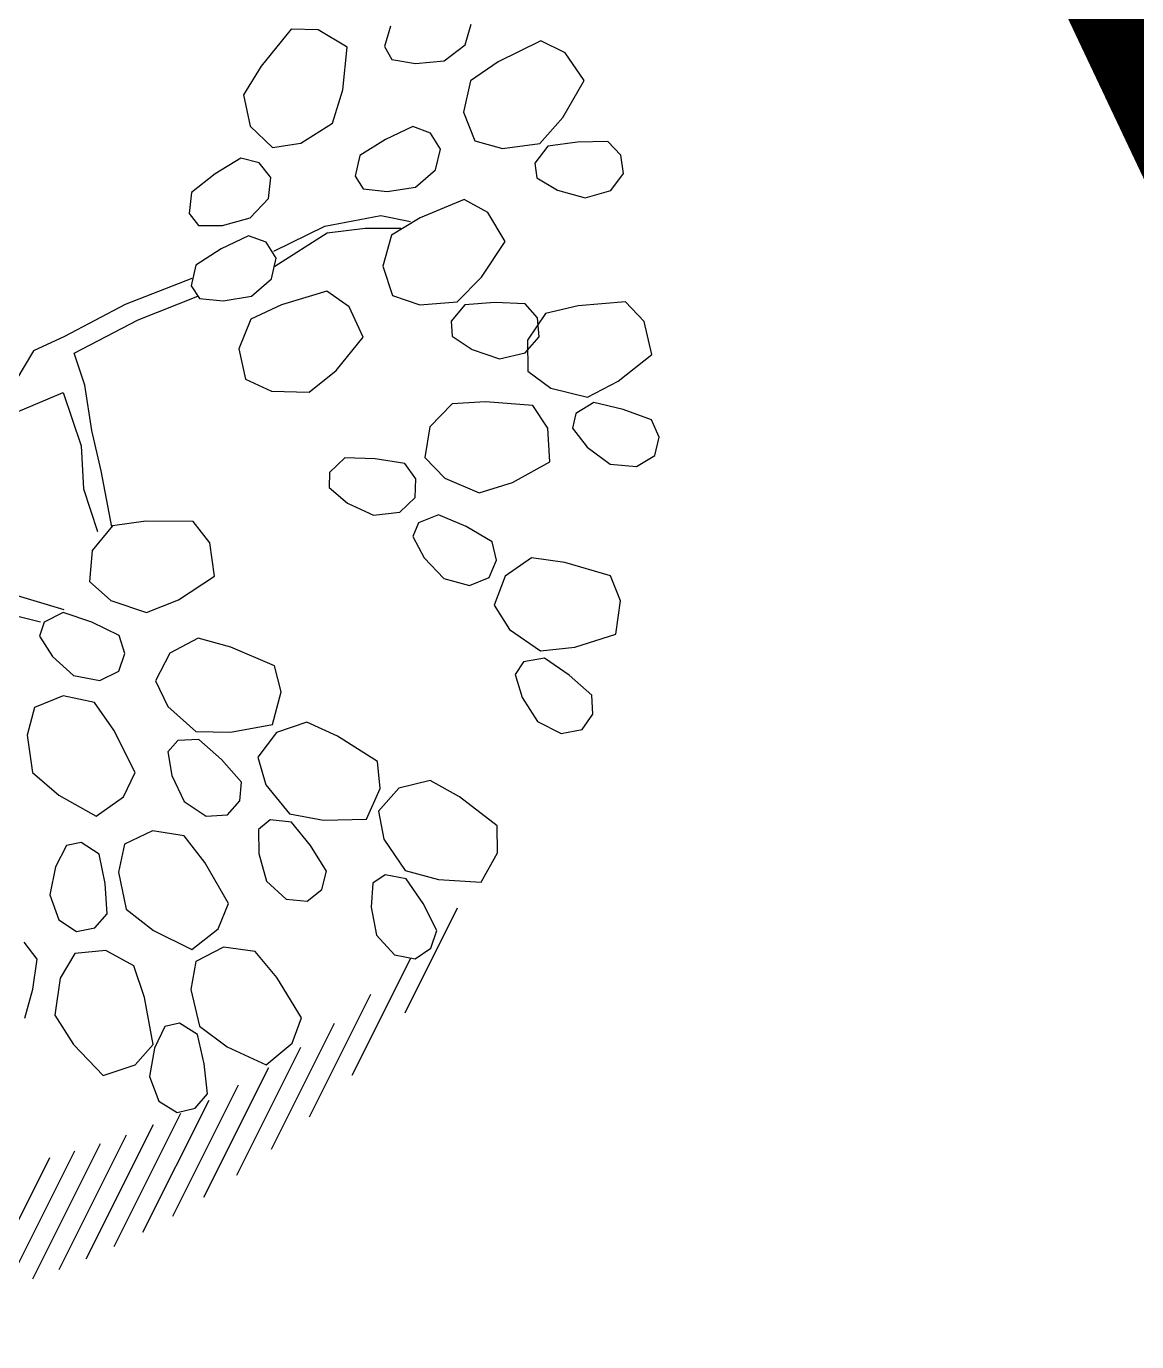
# Model space of a CAD drawing. Extents: x -809667 to 586099, y 3084146 to 3634412.
# Drawn here: x 381281.369 to 381282.426, y 3086172.882 to 3086174.134 of the extents above; entities that cross this region are included whole.
import ezdxf

# ---------------------------------------------------------------- set-up
doc = ezdxf.new("R2010")
doc.units = 0
doc.header["$LTSCALE"] = 0.5
doc.layers.get('0').update_dxf_attribs({"linetype": 'CONTINUOUS'})
doc.layers.add('WIRE-动力', color=2, linetype='CONTINUOUS')
doc.layers.add('文字', color=7, linetype='CONTINUOUS')

# ---------------------------------------------------------------- blocks, each defined once
blk = doc.blocks.new('紫薇')
at = {"color": 0}
for p, q in [((-350.4078992996365, 126.5133296707645), (-334.0146821532398, 132.4237572262064)), ((-334.0146821532398, 132.4237572262064), (-308.1649331897497, 116.1013736566529)), ((-364.4196800515056, 110.0649350276217), (-350.4078992996365, 126.5133296707645)), ((-395.2524299426004, 114.2322790054604), (-387.5241432087496, 102.9584131715819)), ((-353.1943770702928, 84.9084105072543), (-364.4196800515056, 110.0649350276217)), ((-308.1649331897497, 116.1013736566529), (-291.7025080909953, 102.0927545623854)), ((-387.5241432087496, 102.9584131715819), (-389.2995007168502, 93.46108934748918)), ((-291.7025080909953, 102.0927545623854), (-289.2864706246182, 81.59526943881065)), ((-437.104860031046, 87.65366476494819), (-444.8331507826224, 98.92753135133535)), ((-389.2995007168502, 93.46108934748918), (-402.9544162172824, 86.18443977553397)), ((-420.9173188870773, 82.17039073538035), (-437.104860031046, 87.65366476494819)), ((-402.9544162172824, 86.18443977553397), (-420.9173188870773, 82.17039073538035)), ((-340.2348986128345, 66.78769539762288), (-353.1943770702928, 84.9084105072543)), ((-289.2864706246182, 81.59526943881065), (-298.6045937659219, 63.98999209795147)), ((-496.477165334858, 62.51432237122208), (-483.9970516460016, 74.67645559739321)), ((-483.9970516460016, 74.67645559739321), (-453.7107517430559, 70.5087505793199)), ((-453.7107517430559, 70.5087505793199), (-432.9280960829929, 64.56450354959816)), ((-502.4300945606083, 41.74313271138817), (-496.477165334858, 62.51432237122208)), ((-432.9280960829929, 64.56450354959816), (-422.2496454669163, 46.90226060431451)), ((-316.7665827842429, 61.00327506195754), (-340.2348986128345, 66.78769539762288)), ((-298.6045937659219, 63.98999209795147), (-316.7665827842429, 61.00327506195754)), ((-287.37996932026, 57.44102116022259), (-277.2615270121023, 64.04011930990964)), ((-277.2615270121023, 64.04011930990964), (-258.2649916084483, 59.69642572384328)), ((-258.2649916084483, 59.69642572384328), (-240.094588666223, 53.08293990883976)), ((-291.5106467744336, 46.09207812976092), (-287.37996932026, 57.44102116022259)), ((-240.094588666223, 53.08293990883976), (-234.3139342134818, 40.6970406351611)), ((-422.2496454669163, 46.90226060431451), (-423.4507563170046, 27.01933974493295)), ((-397.8208347819746, 40.70876488741487), (-388.4681119872257, 48.35451844427735)), ((-388.4681119872257, 48.35451844427735), (-369.1154040629044, 46.07225480955094)), ((-369.1154040629044, 46.07225480955094), (-350.3407498132437, 41.4447181513533)), ((-285.7299884809181, 33.7061774590984), (-291.5106467744336, 46.09207812976092)), ((-481.804159373045, 23.48309572879225), (-502.4300945606083, 41.74313271138817)), ((-400.7111201584339, 28.98241615574807), (-397.8208347819746, 40.70876488741487)), ((-350.3407498132437, 41.4447181513533), (-343.2656558081508, 29.74986836407334)), ((-234.3139342134818, 40.6970406351611), (-237.6184763787314, 31.61788565386087)), ((-423.4507563170046, 27.01933974493295), (-438.7506184345111, 16.78740234766155)), ((-393.6360221849754, 17.2875653905794), (-400.7111201584339, 28.98241615574807)), ((-343.2656558081508, 29.74986836407334), (-345.5778842512518, 20.3687888039276)), ((-270.657025994733, 25.64959106873721), (-285.7299884809181, 33.7061774590984)), ((-252.279517502524, 26.67215826082975), (-270.657025994733, 25.64959106873721)), ((-237.6184763787314, 31.61788565386087), (-252.279517502524, 26.67215826082975)), ((-462.5097384359688, 12.34605309274048), (-481.804159373045, 23.48309572879225)), ((-377.7862616097555, 10.8932028664276), (-393.6360221849754, 17.2875653905794)), ((-345.5778842512518, 20.3687888039276), (-359.6242686240003, 13.87991892267019)), ((-485.8250191956758, 5.530373609624803), (-466.8177215885371, 9.083453313447535)), ((-466.8177215885371, 9.083453313447535), (-455.5387187488377, 1.36266568209976)), ((-438.7506184345111, 16.78740234766155), (-462.5097384359688, 12.34605309274048)), ((-359.6242686240003, 13.87991892267019), (-377.7862616097555, 10.8932028664276)), ((-275.4668412618339, 7.583025715313852), (-266.0557377580553, 15.15680297557265)), ((-266.0557377580553, 15.15680297557265), (-246.721108189784, 12.72613830212504)), ((-246.721108189784, 12.72613830212504), (-227.982507519424, 7.95470427442342)), ((-504.3884730013087, -0.3970384830608964), (-485.8250191956758, 5.530373609624803)), ((-455.5387187488377, 1.36266568209976), (-453.7633612407371, -8.134658141992986)), ((-350.912550078705, 0.6038632364943624), (-367.8320206198841, -9.057971687056124)), ((-314.6565446965396, 5.434782178141177), (-350.912550078705, 0.6038632364943624)), ((-338.8272163132206, -4.227052743546665), (-314.6565446965396, 0.6038632364943624)), ((-278.400539313443, 0.6038632364943624), (-314.6565446965396, 5.434782178141177)), ((-314.6565446965396, 0.6038632364943624), (-275.9834709260613, -9.057971687056124)), ((-278.4470026325434, -4.120804526843131), (-275.4668412618339, 7.583025715313852)), ((-227.982507519424, 7.95470427442342), (-220.997341118753, -3.794079366140068)), ((-222.8079950027168, 0.6038632364943624), (-176.8837242433801, -1.811594753526151)), ((-509.740851091221, -11.22676700633019), (-504.3884730013087, -0.3970384830608964)), ((-453.7633612407371, -8.134658141992986), (-463.8675617240369, -19.85265621636063)), ((-416.7767438646406, -19.31827289890498), (-405.0079836035147, -6.466541334055364)), ((-405.0079836035147, -6.466541334055364), (-374.5337777538225, -8.906316884793341)), ((-360.5808195434511, -11.47342967707664), (-338.8272163132206, -4.227052743546665)), ((-271.4618322700262, -15.86958917696029), (-278.4470026325434, -4.120804526843131)), ((-220.997341118753, -3.794079366140068), (-223.3814703617245, -13.15714413393289)), ((-176.8837242433801, -1.811594753526151), (-133.3765177838504, -9.057971687056124)), ((-507.5216543423012, -23.09842105861753), (-509.740851091221, -11.22676700633019)), ((-374.5337777538225, -8.906316884793341), (-353.4468943523243, -13.6598626608029)), ((-353.4468943523243, -13.6598626608029), (-341.7819431144744, -30.68669577967376)), ((-255.6615937631577, -22.38535816315562), (-271.4618322700262, -15.86958917696029)), ((-223.3814703617245, -13.15714413393289), (-237.4772220524028, -19.53806339111179)), ((-181.7178569315001, -13.88888766709715), (-222.8079950027168, -11.47342967707664)), ((-135.7935820845887, -21.13526460062712), (-181.7178569315001, -13.88888766709715)), ((-133.3765177838504, -9.057971687056124), (-111.6229104679078, -11.47342967707664)), ((-111.6229104679078, -11.47342967707664), (-94.70344401337206, -25.96618354227394)), ((-496.2426474858075, -30.81920793931931), (-507.5216543423012, -23.09842105861753)), ((-463.8675617240369, -19.85265621636063), (-479.1674278592691, -30.08459436614066)), ((-421.5396094266325, -40.39420224633068), (-416.7767438646406, -19.31827289890498)), ((-237.4772220524028, -19.53806339111179), (-255.6615937631577, -22.38535816315562)), ((-135.7935820845887, -42.8743953993544), (-135.7935820845887, -21.13526460062712)), ((-479.1674278592691, -30.08459436614066), (-496.2426474858075, -30.81920793931931)), ((-341.7819431144744, -30.68669577967376), (-341.8511510668322, -50.60574242752045)), ((-302.7081381222233, -34.64192152675241), (-272.1479953834787, -33.80084918159992)), ((-272.1479953834787, -33.80084918159992), (-250.6730492627248, -36.26652112882584)), ((-399.9092773897573, -57.45254005957395), (-421.5396094266325, -40.39420224633068)), ((-313.0313962437212, -48.68119016941637), (-302.7081381222233, -34.64192152675241)), ((-250.6730492627248, -36.26652112882584), (-237.2500647883862, -51.94477425795048)), ((-341.8511510668322, -50.60574242752045), (-356.5447970665991, -61.6906461706385)), ((-315.5075085312128, -70.14624442439526), (-313.0313962437212, -48.68119016941637)), ((-130.9594493964687, -71.859903129749), (-135.7935820845887, -42.8743953993544)), ((-121.2911799317226, -42.8743953993544), (-121.2911799317226, -79.10628006327897)), ((-89.86930723767728, -45.2898563509807), (-121.2911799317226, -42.8743953993544)), ((-380.0131128951907, -67.4750665044412), (-399.9092773897573, -57.45254005957395)), ((-237.2500647883862, -51.94477425795048), (-235.1835821010172, -71.75645915511996)), ((-356.5447970665991, -61.6906461706385), (-380.0131128951907, -67.4750665044412)), ((-421.0999644296244, -82.57756373751909), (-402.9033717894927, -75.60475601162761)), ((-402.9033717894927, -75.60475601162761), (-384.128717539832, -70.97721935156733)), ((-384.128717539832, -70.97721935156733), (-372.429165231064, -78.04453443642706)), ((-292.1731901261955, -84.78754687588662), (-315.5075085312128, -70.14624442439526)), ((-235.1835821010172, -71.75645915511996), (-248.6042729988694, -84.35262442845851)), ((-128.5423810081556, -98.42995287012309), (-130.9594493964687, -71.859903129749)), ((-425.8282303381711, -93.69396930094808), (-421.0999644296244, -82.57756373751909)), ((-372.429165231064, -78.04453443642706), (-370.1169367879629, -87.42561399657279)), ((-248.6042729988694, -84.35262442845851), (-271.3172747567296, -92.61948099825531)), ((-121.2911799317226, -79.10628006327897), (-114.0399788552895, -105.6763298036531)), ((-453.0383039368317, -94.63743085507303), (-431.511744979769, -92.67271497752517)), ((-431.511744979769, -92.67271497752517), (-415.1740482570603, -105.2847647396848)), ((-370.1169367879629, -87.42561399657279), (-379.5388642754406, -99.6989032337442)), ((-271.3172747567296, -92.61948099825531), (-292.1731901261955, -84.78754687588662)), ((-482.7849862324074, -101.6918351063505), (-453.0383039368317, -94.63743085507303)), ((-422.9379449617118, -105.4203180307522), (-425.8282303381711, -93.69396930094808)), ((-379.5388642754406, -99.6989032337442), (-394.2325142426416, -110.783807954751)), ((-123.7082483200356, -134.6618375340477), (-128.5423810081556, -98.42995287012309)), ((-490.0288763958961, -117.5410236520693), (-482.7849862324074, -101.6918351063505)), ((-411.2383886855096, -112.4876321377233), (-422.9379449617118, -105.4203180307522)), ((-415.1740482570603, -105.2847647396848), (-409.1115113096312, -124.2589275641367)), ((-114.0399788552895, -105.6763298036531), (-114.0399788552895, -134.6618375340477)), ((-488.0763984220102, -139.060027253814), (-490.0288763958961, -117.5410236520693)), ((-394.2325142426416, -110.783807954751), (-411.2383886855096, -112.4876321377233)), ((-409.1115113096312, -124.2589275641367), (-419.6820057341829, -139.3268727241084)), ((-405.2236754046753, -146.2271816181019), (-377.1062859753147, -134.2254259726033)), ((-377.1062859753147, -134.2254259726033), (-356.2256951332092, -128.6349183795974)), ((-356.2256951332092, -128.6349183795974), (-337.9841298740357, -138.2904572216794)), ((-145.5327491955832, -138.1257709646598), (-124.2851051120088, -134.1520485365763)), ((-124.2851051120088, -134.1520485365763), (-106.8372199404985, -145.1772667383775)), ((-462.2470004698262, -148.6360574541613), (-488.0763984220102, -139.060027253814)), ((-419.6820057341829, -139.3268727241084), (-440.2323249252513, -152.0510916626081)), ((-337.9841298740357, -138.2904572216794), (-328.7885679295287, -155.9600596399978)), ((-298.0382739156485, -146.6343872165307), (-279.8678709724918, -140.0209013996646)), ((-279.8678709724918, -140.0209013996646), (-267.4781301636249, -145.7933176541701)), ((-174.4872801117599, -147.9372370271012), (-145.5327491955832, -138.1257709646598)), ((-77.7839734731242, -175.7246381798759), (-29.4426343254745, -141.9082144675776)), ((4.396306755952537, -137.0772955240682), (-60.86450293194503, -178.1400961698964)), ((-440.2323249252513, -152.0510916626081), (-462.2470004698262, -148.6360574541613)), ((-409.6718976320699, -163.0760403713211), (-405.2236754046753, -146.2271816181019)), ((-315.3825367167592, -155.5176624665037), (-298.0382739156485, -146.6343872165307)), ((-267.4781301636249, -145.7933176541701), (-264.1735879983753, -154.8724726336077)), ((-180.2137577626854, -164.3956141052768), (-174.4872801117599, -147.9372370271012)), ((-106.8372199404985, -145.1772667383775), (-99.02294864319265, -163.4996675988659)), ((-459.511069342494, -166.82897437457), (-443.0708125997335, -156.6495983628556)), ((-443.0708125997335, -156.6495983628556), (-429.7643854878843, -159.7745726415887)), ((-429.7643854878843, -159.7745726415887), (-424.6780848316848, -167.9892302555963)), ((-328.7885679295287, -155.9600596399978), (-336.6477336892858, -172.6037322310731)), ((-318.891894695349, -167.0768742775545), (-315.3825367167592, -155.5176624665037)), ((-264.1735879983753, -154.8724726336077), (-272.2255447916687, -168.0850552013144)), ((-474.679746276699, -179.0620145248249), (-459.511069342494, -166.82897437457)), ((-424.6780848316848, -167.9892302555963), (-429.866942034103, -182.5659962641075)), ((-404.0947329038754, -183.9512630002573), (-409.6718976320699, -163.0760403713211)), ((-314.7612172411755, -178.4258173080161), (-318.891894695349, -167.0768742775545)), ((-272.2255447916687, -168.0850552013144), (-285.6462395293638, -180.6812218716368)), ((-176.2529275175184, -185.636883133091), (-180.2137577626854, -164.3956141052768)), ((-99.02294864319265, -163.4996675988659), (-108.1346110077575, -179.4920386755839)), ((-336.6477336892858, -172.6037322310731), (-354.73974118568, -188.6318522458896)), ((-92.03513111919165, -188.8670642087236), (-76.62134736124426, -177.191576722078)), ((-76.62134736124426, -177.191576722078), (-63.08059841487557, -179.0556005043909)), ((-475.7585410308093, -191.0939376065508), (-474.679746276699, -179.0620145248249)), ((-429.866942034103, -182.5659962641075), (-440.4374399334192, -197.6339435754344)), ((-377.0146202072501, -189.0035544866696), (-404.0947329038754, -183.9512630002573)), ((-302.3714725924656, -184.1982321636751), (-314.7612172411755, -178.4258173080161)), ((-285.6462395293638, -180.6812218716368), (-302.3714725924656, -184.1982321636751)), ((-149.6396877504885, -192.7498025065288), (-176.2529275175184, -185.636883133091)), ((-108.1346110077575, -179.4920386755839), (-127.40183907561, -194.0863967994228)), ((-63.08059841487557, -179.0556005043909), (-57.24673987552524, -186.757363201119)), ((-469.4006656007841, -201.3622589940205), (-475.7585410308093, -191.0939376065508)), ((-354.73974118568, -188.6318522458896), (-377.0146202072501, -189.0035544866696)), ((-339.8081310642883, -206.4679655665532), (-325.3345238436013, -193.6454684706405)), ((-325.3345238436013, -193.6454684706405), (-311.6907396707684, -194.4662121357396)), ((-311.6907396707684, -194.4662121357396), (-305.2837580135092, -201.6981994239613)), ((-127.40183907561, -194.0863967994228), (-149.6396877504885, -192.7498025065288)), ((-105.9904456427321, -202.4679916696623), (-92.03513111919165, -188.8670642087236)), ((-57.24673987552524, -186.757363201119), (-61.04649374261498, -201.7563037266955)), ((-456.0942350141704, -204.4872311213985), (-469.4006656007841, -201.3622589940205)), ((-440.4374399334192, -197.6339435754344), (-456.0942350141704, -204.4872311213985)), ((-305.2837580135092, -201.6981994239613), (-307.9227785738185, -216.9442453635857)), ((-105.9367551989853, -214.5480615580454), (-105.9904456427321, -202.4679916696623)), ((-61.04649374261498, -201.7563037266955), (-70.15815936401486, -217.7486772714183)), ((-352.679988338612, -221.0984584363177), (-339.8081310642883, -206.4679655665532)), ((-307.9227785738185, -216.9442453635857), (-315.7819473929703, -233.587920662947)), ((-98.64443247206509, -224.1752643389627), (-105.9367551989853, -214.5480615580454)), ((-70.15815936401486, -217.7486772714183), (-85.10368026699871, -226.0392856532708)), ((-351.7006086232141, -233.1388814551756), (-352.679988338612, -221.0984584363177)), ((-171.8302298244089, -232.1547575136647), (-153.7945633046329, -220.2397425221279)), ((-153.7945633046329, -220.2397425221279), (-133.4341737851501, -223.6218531066552)), ((-133.4341737851501, -223.6218531066552), (-119.1164506264031, -237.4701747624204)), ((-85.10368026699871, -226.0392856532708), (-98.64443247206509, -224.1752643389627)), ((-77.41830730717629, -238.3309259591624), (-59.64736527856439, -227.8343668645248)), ((-59.64736527856439, -227.8343668645248), (-39.77782343979925, -229.2395416712388)), ((-343.6918820422143, -242.1788650108501), (-351.7006086232141, -233.1388814551756)), ((-315.7819473929703, -233.587920662947), (-330.0480948099867, -242.9996059658006)), ((-194.7000264683738, -252.442737412639), (-171.8302298244089, -232.1547575136647)), ((-39.77782343979925, -229.2395416712388), (-29.70350073743612, -244.6436432627961)), ((-392.7535832868889, -248.3887426694855), (-373.3904021009803, -238.7804096499458)), ((-373.3904021009803, -238.7804096499458), (-353.5999557450414, -244.6389390239492)), ((-353.5999557450414, -244.6389390239492), (-341.0925502087921, -260.1417779857293)), ((-330.0480948099867, -242.9996059658006), (-343.6918820422143, -242.1788650108501)), ((-119.1164506264031, -237.4701747624204), (-121.3006373448297, -255.7460509976372)), ((-83.57560541760176, -259.0514599541202), (-77.41830730717629, -238.3309259591624)), ((-29.70350073743612, -244.6436432627961), (-25.50630765873939, -268.4471080685034)), ((-417.9431936983019, -265.7125198049471), (-392.7535832868889, -248.3887426694855)), ((-193.5838330537081, -269.8331035552546), (-194.7000264683738, -252.442737412639)), ((-341.0925502087921, -260.1417779857293), (-345.5060730949044, -278.0107214199379)), ((-121.3006373448297, -255.7460509976372), (-133.3859731527045, -276.6784666432068)), ((-88.05402394663543, -289.2933761356398), (-83.57560541760176, -259.0514599541202)), ((-418.9725328311324, -283.108242935501), (-417.9431936983019, -265.7125198049471)), ((-181.6831741966307, -287.8679033862427), (-193.5838330537081, -269.8331035552546)), ((-25.50630765873939, -268.4471080685034), (-36.84084880165756, -287.626174130477)), ((-345.5060730949044, -278.0107214199379), (-360.0721569964662, -297.2993337651715)), ((-133.3859731527045, -276.6784666432068), (-154.3968014419079, -284.0847810180858)), ((-133.7111915163696, -282.0726773524657), (-120.5096617722884, -278.5306328674778)), ((-120.5096617722884, -278.5306328674778), (-112.1422672811896, -283.3615503301844)), ((-409.3783406261355, -302.468799800612), (-418.9725328311324, -283.108242935501)), ((-154.3968014419079, -284.0847810180858), (-181.6831741966307, -287.8679033862427)), ((-143.3794609801844, -298.8186112856492), (-133.7111915163696, -282.0726773524657)), ((-112.1422672811896, -283.3615503301844), (-109.8175396732986, -298.6586738443002)), ((-218.9091561418027, -308.1430281596258), (-203.0183495832607, -293.4891851162538)), ((-203.0183495832607, -293.4891851162538), (-182.3790930695832, -293.5614620922133)), ((-182.3790930695832, -293.5614620922133), (-166.0253536514938, -304.9337273100391)), ((-76.02065830025822, -301.8976941863075), (-88.05402394663543, -289.2933761356398)), ((-36.84084880165756, -287.626174130477), (-55.31167883891612, -308.0635563181713)), ((-381.8338832287118, -302.0675272783265), (-409.3783406261355, -302.468799800612)), ((-360.0721569964662, -297.2993337651715), (-381.8338832287118, -302.0675272783265)), ((-372.7106638085097, -318.0435847593471), (-361.0577957024798, -302.6126935770735)), ((-361.0577957024798, -302.6126935770735), (-347.5210510334, -300.7198094082996)), ((-347.5210510334, -300.7198094082996), (-339.8107403181493, -306.5423657847568)), ((-150.9558778554201, -316.7722721556202), (-143.3794609801844, -298.8186112856492)), ((-109.8175396732986, -298.6586738443002), (-112.0017284341156, -316.9345536185429)), ((-55.31167883891612, -308.0635563181713), (-76.02065830025822, -301.8976941863075)), ((-339.8107403181493, -306.5423657847568), (-339.3834703210741, -322.009226703085)), ((-238.2283740844578, -331.8368574203923), (-218.9091561418027, -308.1430281596258)), ((-166.0253536514938, -304.9337273100391), (-165.2495990097523, -323.3233039369807)), ((-382.4359500007704, -334.9301131116226), (-372.7106638085097, -318.0435847593471)), ((-146.2140839025378, -327.88291395735), (-150.9558778554201, -316.7722721556202)), ((-112.0017284341156, -316.9345536185429), (-122.5533096427098, -330.3795123910531)), ((-49.45176932401955, -331.7935137832537), (-41.02575772814453, -321.0311350813136)), ((-41.02575772814453, -321.0311350813136), (-31.43436845950782, -319.8665295755491)), ((-31.43436845950782, -319.8665295755491), (-20.3862531799823, -330.6991421440616)), ((-339.3834703210741, -322.009226703085), (-343.7969956705347, -339.8781733987853)), ((-165.2495990097523, -323.3233039369807), (-173.820637287572, -345.9232744956389)), ((-135.7548414301127, -333.9215604150668), (-146.2140839025378, -327.88291395735)), ((-105.0699971402064, -337.9048103699461), (-86.76125430874527, -328.37726770062)), ((-86.76125430874527, -328.37726770062), (-66.99578203354031, -330.8469468047842)), ((-379.0954642090946, -346.5392528632656), (-382.4359500007704, -334.9301131116226)), ((-234.3370241736993, -348.8229728722945), (-238.2283740844578, -331.8368574203923)), ((-122.5533096427098, -330.3795123910531), (-135.7548414301127, -333.9215604150668)), ((-112.3306271387264, -358.2649700222537), (-105.0699971402064, -337.9048103699461)), ((-66.99578203354031, -330.8469468047842), (-57.76282302942127, -346.7695970805362)), ((-47.1210071137175, -350.989067572169), (-49.45176932401955, -331.7935137832537)), ((-20.3862531799823, -330.6991421440616), (-11.15329368319362, -346.6217964747921)), ((-369.4575764043257, -353.8174478868023), (-379.0954642090946, -346.5392528632656)), ((-343.7969956705347, -339.8781733987853), (-355.920829272829, -351.9245604565367)), ((-173.820637287572, -345.9232744956389), (-193.3713244935498, -356.6040529208258)), ((-173.2763519091532, -351.2998002870008), (-160.8139624008909, -345.6859500510618)), ((-160.8139624008909, -345.6859500510618), (-151.7799898134544, -349.1120839333162)), ((-11.15329368319362, -346.6217964747921), (-11.51172394677997, -363.7090522563085)), ((-355.920829272829, -351.9245604565367), (-369.4575764043257, -353.8174478868023)), ((-280.9983753636479, -369.9802182381973), (-266.4136768653989, -354.02592669148)), ((-266.4136768653989, -354.02592669148), (-245.8432903187349, -352.3397088209167)), ((-245.8432903187349, -352.3397088209167), (-228.5802106168121, -362.2774796141312)), ((-219.6974903820083, -364.715226852335), (-234.3370241736993, -348.8229728722945)), ((-180.133183112368, -369.3797782612965), (-173.2763519091532, -351.2998002870008)), ((-151.7799898134544, -349.1120839333162), (-147.0315356412902, -363.8382011828944)), ((-57.76282302942127, -346.7695970805362), (-54.84937051311135, -370.7640372877941)), ((-42.39239587448537, -369.8934656595811), (-47.1210071137175, -350.989067572169)), ((-228.5802106168121, -362.2774796141312), (-226.2406912427396, -380.5341214975342)), ((-193.3713244935498, -356.6040529208258), (-219.6974903820083, -364.715226852335)), ((-118.425873584114, -388.2229021554813), (-112.3306271387264, -358.2649700222537)), ((-298.2289174264297, -395.2336961599067), (-280.9983753636479, -369.9802182381973)), ((-184.7315176418051, -388.3162866747007), (-180.133183112368, -369.3797782612965)), ((-147.0315356412902, -363.8382011828944), (-146.2557824477553, -382.2277816301212)), ((-54.84937051311135, -370.7640372877941), (-67.19703907519579, -389.3070542765781)), ((-31.92697090096772, -375.9271918078884), (-42.39239587448537, -369.8934656595811)), ((-11.51172394677997, -363.7090522563085), (-19.93773504998535, -374.4714350150898)), ((9.707876415923238, -383.3069238020107), (14.04728230461478, -370.3455958133563)), ((-19.93773504998535, -374.4714350150898), (-31.92697090096772, -375.9271918078884)), ((-226.2406912427396, -380.5341214975342), (-232.8553095096722, -403.7820932725444)), ((-178.2688563931733, -398.5224113417789), (-184.7315176418051, -388.3162866747007)), ((-146.2557824477553, -382.2277816301212), (-154.5140003934503, -397.1912243748084)), ((-107.0864129047841, -401.4549599615857), (-118.425873584114, -388.2229021554813)), ((-34.02972251456231, -391.8526138523594), (-14.57711978442967, -387.5666534928605)), ((-14.57711978442967, -387.5666534928605), (-0.5487740011885762, -399.4823506334797)), ((18.3269134843722, -400.6162836337462), (9.707876415923238, -383.3069238020107)), ((-292.904687573202, -411.8265650728717), (-298.2289174264297, -395.2336961599067)), ((-154.5140003934503, -397.1912243748084), (-166.9763913508505, -402.8050784310326)), ((-67.19703907519579, -389.3070542765781), (-86.73825081530958, -408.723521429114)), ((-48.09542397037148, -406.9569236980751), (-34.02972251456231, -391.8526138523594)), ((-232.8553095096722, -403.7820932725444), (-251.4250447163358, -416.0895435502753)), ((-231.8549832804129, -409.0927075101063), (-219.9161334307864, -402.4376093903556)), ((-219.9161334307864, -402.4376093903556), (-210.6231328416616, -405.0816960250959)), ((-210.6231328416616, -405.0816960250959), (-204.6374408258125, -419.3497665813193)), ((-166.9763913508505, -402.8050784310326), (-178.2688563931733, -398.5224113417789)), ((-86.73825081530958, -408.723521429114), (-107.0864129047841, -401.4549599615857)), ((-0.5487740011885762, -399.4823506334797), (10.22502142284065, -421.1190485926345)), ((29.10818070638925, -416.8489762125537), (18.3269134843722, -400.6162836337462)), ((-276.9645299585536, -426.4139247173443), (-292.904687573202, -411.8265650728717)), ((-237.1466783406213, -427.6910865018144), (-231.8549832804129, -409.0927075101063)), ((-125.0293687935919, -422.8447204297408), (-106.4571867436171, -413.8414883827791)), ((-106.4571867436171, -413.8414883827791), (-86.76990744750947, -416.8720399932936)), ((-48.12530950270593, -428.5729352617636), (-48.09542397037148, -406.9569236980751)), ((-251.4250447163358, -416.0895435502753), (-276.9645299585536, -426.4139247173443)), ((-204.6374408258125, -419.3497665813193), (-202.2979225711897, -437.6064123949036)), ((-86.76990744750947, -416.8720399932936), (-77.99331086874008, -433.050719675608)), ((10.22502142284065, -421.1190485926345), (4.793297151103616, -442.7247138088569)), ((-240.1151200002059, -446.9504838297144), (-237.1466783406213, -427.6910865018144)), ((-132.8658402571455, -442.9902550214902), (-125.0293687935919, -422.8447204297408)), ((-43.84567567240447, -458.8436217615381), (-48.12530950270593, -428.5729352617636)), ((-203.9847580080968, -490.6469288545486), (-257.363324243066, -437.2683626195649)), ((-202.2979225711897, -437.6064123949036), (-209.251403786242, -453.2189676435664)), ((-77.99331086874008, -433.050719675608), (-75.76312265172601, -457.1182834682986)), ((-232.806504778564, -456.5689616026357), (-240.1151200002059, -446.9504838297144)), ((-139.8102337857708, -472.7628116039559), (-132.8658402571455, -442.9902550214902)), ((4.793297151103616, -442.7247138088569), (-7.125119566917419, -467.560363505967)), ((-221.1902547543868, -459.8740696934983), (-232.806504778564, -456.5689616026357)), ((-209.251403786242, -453.2189676435664), (-221.1902547543868, -459.8740696934983)), ((-72.9119310863316, -461.7089242534712), (-64.18338388390839, -451.1904200604185)), ((-64.18338388390839, -451.1904200604185), (-54.56276464555413, -450.2989384019747)), ((-54.56276464555413, -450.2989384019747), (-43.82705148681998, -461.4412366067991)), ((-159.0715131092293, -517.8825042237295), (-218.5510986783775, -458.4029186546104)), ((-75.76312265172601, -457.1182834682986), (-88.63292119465768, -475.3028011536226)), ((-71.12778036203235, -480.9629769148305), (-72.9119310863316, -461.7089242534712)), ((-28.7324788318947, -467.5189893925563), (-43.84567567240447, -458.8436217615381)), ((-43.82705148681998, -461.4412366067991), (-35.05045452993363, -477.6199203571305)), ((-124.5346452996309, -534.7417025036702), (-186.9510841912415, -472.3252636120305)), ((-128.8515016920865, -486.3118674093857), (-139.8102337857708, -472.7628116039559)), ((-7.125119566917419, -467.560363505967), (-28.7324788318947, -467.5189893925563)), ((-88.63292119465768, -475.3028011536226), (-108.7181852804497, -494.1559260813519)), ((-66.93847299274057, -499.9941548882052), (-71.12778036203235, -480.9629769148305)), ((-35.05045452993363, -477.6199203571305), (-35.89447719044983, -494.690081696026)), ((-94.88828550608014, -546.7103927675926), (-158.9430276184721, -482.655650655186)), ((-108.7181852804497, -494.1559260813519), (-128.8515016920865, -486.3118674093857)), ((-68.28678509622114, -555.6342236477649), (-133.474487780084, -490.4465209638875)), ((-43.83614006947028, -562.4071991448291), (-109.8737616783328, -496.369577535952)), ((-35.89447719044983, -494.690081696026), (-44.62302401568741, -505.2085899589583)), ((-21.02148969411792, -567.5441799905384), (-87.73146081574669, -500.8342088689096)), ((-56.64879732672125, -506.3229419616982), (-66.93847299274057, -499.9941548882052)), ((0.4862773765053134, -571.3742775314895), (-66.77589345449815, -504.112106700486)), ((-44.62302401568741, -505.2085899589583), (-56.64879732672125, -506.3229419616982)), ((20.91287586145336, -574.1232064868091), (-46.81567387547693, -506.3946567498788)), ((111.3437112318352, -576.1656942088739), (42.00192116921244, -506.8239041462366)), ((40.42118092748569, -575.9538420231547), (-27.70990139065543, -507.8227597050136)), ((59.13333150855033, -576.9883230745327), (-9.351256386769819, -508.503735179198)), ((77.14371678652242, -577.3210388228763), (8.34423566958867, -508.5215577059425)), ((94.52706338952703, -577.0267158961797), (25.44373311291565, -507.9433856195828))]:
    blk.add_line(p, q, dxfattribs=at)
blk = doc.blocks.new('23424')
at = {"layer": '文字', "color": 8, "linetype": 'Continuous'}
for points in [[(382031.8779007389, 3087699.872879809, 0.2936854508029441), (382027.6319991132, 3087703.265543549, 0.4292249617837921), (382024.7950321917, 3087700.003212432, 0.3319529453537396)], [(382031.3182360328, 3087699.654603877, 0.2789047855136092), (382027.6299027781, 3087702.664694107, 0.4335754874115339), (382025.3946576678, 3087699.98201601, 0.4256740625319647)]]:
    blk.add_lwpolyline(points, format="xyb", dxfattribs=at)
at = {"layer": '文字', "color": 8, "linetype": 'Continuous', "xscale": -0.00148055020779717, "yscale": 0.00148055020779717, "zscale": 0.00148055020779717, "rotation": 18.3940818516088}
blk.add_blockref('紫薇', (382026.8719370769, 3087701.49647729), dxfattribs=at)

msp = doc.modelspace()

# ---------------------------------------------------------------- linework, layer by layer
at = {"layer": 'WIRE-动力', "linetype": 'Continuous', "const_width": 0.175}
msp.add_lwpolyline([(381284.3518750618, 3086179.707615819), (381280.6518658805, 3086177.956489259), (381292.403014899, 3086153.127124963)], dxfattribs=at)

# ---------------------------------------------------------------- block references
at = {"layer": '文字', "color": 8, "linetype": 'Continuous'}
msp.add_blockref('23424', (-745.6580644398928, -1527.707586588804), dxfattribs=at)

doc.saveas('drawing.dxf')
